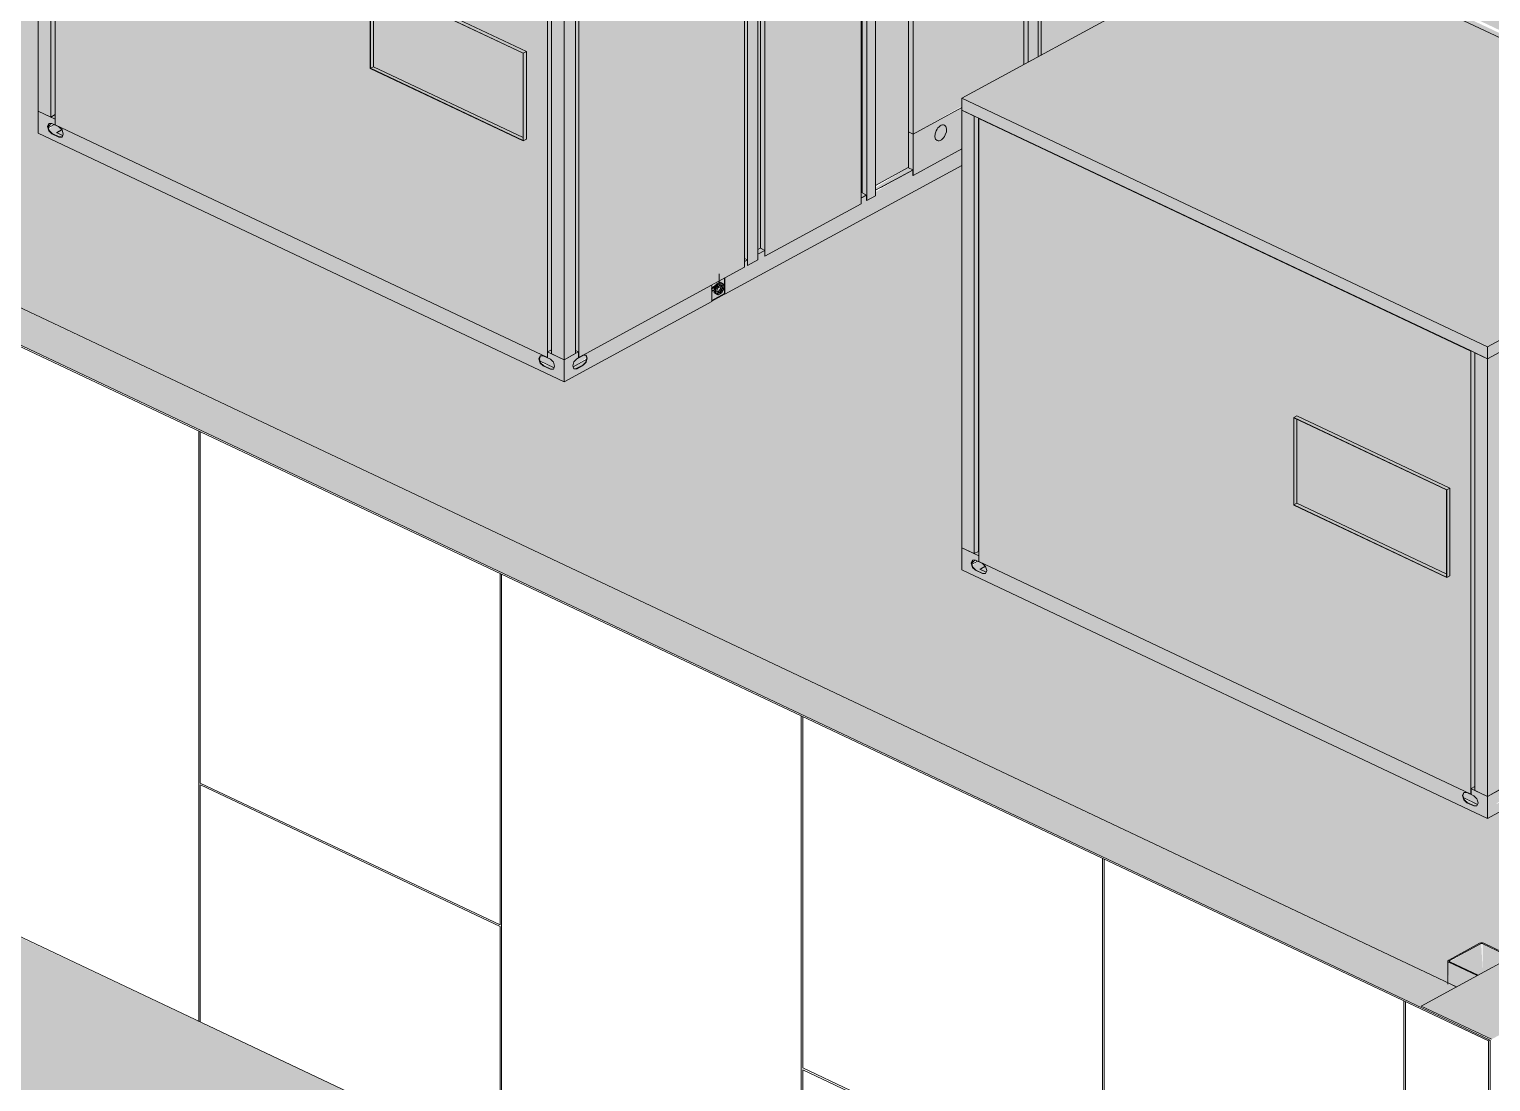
# Model space of a CAD drawing. Header units: inches. Extents: x 27328 to 120839, y -4075 to 4147.
# Drawn here: x 31546.5 to 31717.7, y 502.2 to 625.5 of the extents above; entities that cross this region are included whole.
import ezdxf

# ---------------------------------------------------------------- set-up
doc = ezdxf.new("R2010")
doc.units = ezdxf.units.IN
doc.header["$MEASUREMENT"] = 0
for name, color, linetype, lineweight in [('A-ROOF', 132, 'Continuous', 9), ('A-WALL-PATT', 111, 'Continuous', 9), ('G-IMPT', 8, 'Continuous', 9), ('L-SITE-WALL', 31, 'Continuous', 9), ('M-EQPM', 50, 'Continuous', 9), ('S-BEAM', 12, 'Continuous', 9), ('S-COLS', 52, 'Continuous', 9)]:
    doc.layers.add(name, color=color, linetype=linetype, lineweight=lineweight)

# ---------------------------------------------------------------- blocks, each defined once
blk = doc.blocks.new('Trane - Packaged Voyager Rooftop System 12_5-25 Ton Gas-Electric Packaged Unit TAG_YHD300_ 1008114931 - PL_AY4V000072-0a482d62-fa2d-4e4c-a01b-d2dd38fd3219_dwg_Trane-YHD300-691629-Axon - Looking North East')
at = {"layer": 'G-IMPT'}
for points in [[(31665.06, 622.46), (31690.46, 636.28), (31690.46, 682.26), (31665.06, 668.44), (31665.06, 630.28)], [(31663.53, 621.63), (31664.72, 622.27), (31664.72, 668.25), (31663.53, 667.6), (31663.53, 630.28)], [(31664.72, 622.27), (31665.06, 622.46), (31665.04, 668.45), (31664.72, 668.25), (31664.72, 628.29)], [(31549.05, 615.2), (31549.05, 666.47), (31547.59, 667.17), (31547.59, 615.89)], [(31549.05, 615.2), (31549.56, 615.48), (31549.5, 666.26), (31549.05, 666.47), (31549.05, 615.89)], [(31663.02, 621.35), (31663.53, 621.63), (31663.45, 667.58), (31663.02, 667.32), (31663.02, 628.25)], [(31644.65, 605.41), (31645.67, 605.96), (31645.67, 657.88), (31644.48, 657.23), (31644.65, 606.92)], [(31632.71, 598.91), (31643.97, 605.03), (31643.97, 656.96), (31632.71, 650.83), (31632.71, 606.55)], [(31632.71, 598.91), (31632.69, 650.84), (31632.17, 650.56), (31632.17, 599.82), (31632.69, 599.57)], [(31610.89, 587.04), (31630.33, 597.61), (31630.33, 649.53), (31610.89, 638.96), (31610.89, 607.39)], [(31630.67, 597.8), (31630.65, 649.73), (31630.33, 649.53), (31630.33, 598.61), (31630.65, 598.46)], [(31630.67, 597.8), (31631.86, 598.45), (31631.86, 650.37), (31630.67, 649.72), (31630.67, 603.08)], [(31644.65, 605.41), (31644.48, 648.51), (31644.1, 648.51), (31644.1, 606.31), (31644.62, 606.06)], [(31650.06, 613.2), (31655.77, 616.48), (31655.77, 617.4), (31663.02, 621.35), (31663.02, 642.12), (31650.06, 635.07), (31650.06, 614.89)], [(31607.22, 587.02), (31607.24, 587.68), (31607.7, 587.93), (31607.7, 638.73), (31607.22, 638.94), (31607.22, 587.65)], [(31609.17, 586.77), (31609.17, 638.04), (31607.7, 638.73), (31607.7, 587.46)], [(31609.17, 586.77), (31610.53, 587.51), (31610.53, 638.78), (31609.17, 638.04), (31609.17, 607.39)], [(31610.89, 587.04), (31610.87, 638.97), (31610.53, 638.78), (31610.53, 587.86), (31610.87, 587.65)], [(31650.06, 613.2), (31650.04, 635.08), (31649.51, 635.33), (31649.51, 613.46), (31650.04, 613.21)], [(31604.4, 622.68), (31604.76, 622.88), (31586.84, 631.35), (31586.48, 631.16)], [(31586.5, 620.91), (31586.84, 621.1), (31586.84, 630.96), (31586.5, 631.12), (31586.5, 621.1)], [(31604.37, 612.81), (31604.34, 622.68), (31586.84, 630.96), (31586.84, 621.1), (31604.08, 612.95)], [(31604.4, 612.42), (31604.76, 612.62), (31604.76, 622.88), (31604.4, 622.68)], [(31604.37, 612.46), (31604.37, 612.81), (31586.84, 621.1), (31586.53, 620.9), (31603.98, 612.65)], [(31650.06, 608.35), (31655.77, 611.46), (31655.77, 616.3), (31650.06, 613.2)], [(31548.73, 613.93), (31549.19, 614.43), (31548.77, 614.27), (31548.73, 613.94)], [(31650.04, 609.01), (31650.04, 613.21), (31649.51, 613.46), (31649.51, 609.26)], [(31626.9, 595.35), (31627.05, 595.54), (31626.91, 595.43)]]:
    blk.add_hatch(color=256, dxfattribs=at).paths.add_polyline_path(points, flags=0)
h = blk.add_hatch(color=256, dxfattribs=at)
h.paths.add_polyline_path([(31607.22, 587.02), (31607.22, 638.94), (31549.57, 666.2), (31549.57, 614.28), (31578.94, 600.39)], flags=0)
h.paths.add_polyline_path([(31604.4, 612.42), (31586.48, 620.91), (31586.5, 631.17), (31586.94, 631.31), (31604.76, 622.88), (31604.71, 612.59), (31604.47, 612.46)], flags=0)
h = blk.add_hatch(color=256, dxfattribs=at)
h.paths.add_polyline_path([(31631.86, 599.68), (31632.17, 599.84), (31632.17, 650.56), (31631.86, 650.37), (31631.86, 599.96)], flags=0)
h.paths.add_polyline_path([(31643.97, 606.26), (31644.1, 606.34), (31643.97, 606.37)], flags=0)
h.paths.add_polyline_path([(31645.67, 607.19), (31649.51, 609.28), (31649.51, 660), (31645.67, 657.88), (31645.67, 607.39)], flags=0)
h.paths.add_polyline_path([(31650.04, 609.57), (31650.06, 609.58), (31650.06, 613.2)], flags=0)
h = blk.add_hatch(color=256, dxfattribs=at)
h.paths.add_polyline_path([(31604.4, 612.42), (31604.4, 622.68), (31586.48, 631.16), (31586.48, 620.9)], flags=0)
h.paths.add_polyline_path([(31604.37, 612.46), (31586.5, 620.91), (31586.5, 631.12), (31604.37, 622.67)], flags=0)
h = blk.add_hatch(color=256, dxfattribs=at)
h.paths.add_polyline_path([(31609.17, 584.18), (31609.17, 586.77), (31607.24, 587.65), (31607.22, 587.02), (31549.57, 614.38), (31549.57, 614.95), (31547.59, 615.89), (31547.59, 613.31), (31607.22, 585.1)], flags=0)
h.paths.add_polyline_path([(31607.57, 585.64), (31606.39, 586.37), (31606.31, 587.02), (31606.39, 587.21), (31607.15, 587.02), (31607.92, 586.48), (31608.07, 585.99), (31607.92, 585.64)], flags=0)
h.paths.add_polyline_path([(31550.01, 612.86), (31548.83, 613.59), (31548.68, 614.08), (31548.83, 614.43), (31549.57, 614.25), (31550.37, 613.7), (31550.51, 613.21), (31550.37, 612.86)], flags=0)
h = blk.add_hatch(color=256, dxfattribs=at)
h.paths.add_polyline_path([(31607.7, 587.46), (31607.7, 587.93), (31607.24, 587.68)], flags=0)
h.paths.add_polyline_path([(31610.53, 587.51), (31610.71, 587.77), (31610.53, 587.69)], flags=0)
h.paths.add_polyline_path([(31630.33, 598.28), (31630.6, 598.48), (31630.33, 598.46), (31630.33, 598.33)], flags=0)
h.paths.add_polyline_path([(31631.86, 599.12), (31632.61, 599.61), (31632.14, 599.83), (31631.86, 599.57), (31631.86, 599.19)], flags=0)
h.paths.add_polyline_path([(31643.97, 605.7), (31644.62, 606.06), (31643.97, 606.26), (31643.97, 605.99)], flags=0)
h.paths.add_polyline_path([(31645.67, 606.63), (31650.04, 609.01), (31649.49, 609.27), (31645.67, 606.95)], flags=0)
h.paths.add_polyline_path([(31650.04, 609.01), (31650.06, 609.02), (31650.04, 609.41)], flags=0)
h.paths.add_polyline_path([(31549.57, 614.95), (31549.56, 615.48), (31549.05, 615.2), (31549.56, 614.96)], flags=0)
h = blk.add_hatch(color=256, dxfattribs=at)
h.paths.add_polyline_path([(31607.57, 585.64), (31608, 585.83), (31606.39, 586.37), (31607.22, 585.8), (31607.55, 585.64)], flags=0)
h.paths.add_polyline_path([(31610.33, 585.69), (31610.89, 585.82), (31611.76, 586.46), (31611.76, 586.76), (31610.25, 585.87), (31610.32, 585.69)], flags=0)
h.paths.add_polyline_path([(31626.47, 593.7), (31628, 594.53), (31627.88, 595.54), (31626.47, 594.77), (31626.47, 593.78)], flags=0)
h.paths.add_polyline_path([(31550.01, 612.86), (31550.44, 613.05), (31549.89, 613.5), (31550.33, 613.74), (31549.43, 614.32), (31548.79, 613.72), (31549.13, 613.31), (31549.71, 613), (31550, 612.86)], flags=0)
h = blk.add_hatch(color=256, dxfattribs=at)
h.paths.add_polyline_path([(31609.17, 584.18), (31626.47, 593.6), (31626.47, 595.51), (31610.89, 587.17), (31610.87, 587.69), (31609.17, 586.77)], flags=0)
h.paths.add_polyline_path([(31610.33, 585.69), (31610.19, 586.03), (31610.33, 586.52), (31610.95, 587.04), (31611.76, 587.3), (31611.89, 586.96), (31611.76, 586.46), (31611.42, 586.11), (31610.66, 585.69)], flags=0)
h.paths.add_polyline_path([(31628, 594.43), (31655.77, 609.54), (31655.77, 611.46), (31650.06, 608.56), (31650.04, 609.01), (31645.67, 606.43), (31645.67, 605.96), (31644.65, 605.41), (31644.62, 606.06), (31643.97, 605.48), (31643.97, 605.03), (31632.71, 598.91), (31632.69, 599.57), (31631.86, 599.03), (31631.86, 598.45), (31630.67, 597.8), (31630.65, 598.46), (31630.33, 598.23), (31630.21, 597.55), (31628, 596.35), (31628, 595.54)], flags=0)
h = blk.add_hatch(color=256, dxfattribs=at)
h.paths.add_polyline_path([(31626.61, 595.24), (31626.75, 595.54), (31626.61, 595.35)], flags=0)
h.paths.add_polyline_path([(31626.77, 595.35), (31626.94, 595.54), (31626.78, 595.54)], flags=0)
for p, q in [((31664.72, 622.27), (31664.72, 668.25)), ((31665.06, 622.46), (31665.06, 668.44)), ((31547.59, 667.17), (31547.59, 615.89)), ((31549.05, 666.47), (31549.05, 615.2)), ((31549.56, 666.23), (31549.56, 615.48)), ((31549.57, 614.28), (31549.57, 666.2)), ((31663.53, 621.63), (31663.53, 667.6)), ((31645.67, 605.96), (31645.67, 657.88)), ((31643.97, 605.03), (31643.97, 656.96)), ((31632.71, 598.91), (31632.71, 650.83)), ((31630.33, 597.61), (31630.33, 649.53)), ((31630.67, 597.8), (31630.67, 649.72)), ((31631.86, 598.45), (31631.86, 650.37)), ((31632.17, 599.82), (31632.17, 650.56)), ((31644.1, 606.31), (31644.1, 648.69)), ((31644.65, 605.41), (31644.65, 648.6)), ((31663.02, 621.35), (31663.02, 642.12)), ((31607.22, 638.94), (31607.22, 587.02)), ((31607.7, 638.73), (31607.7, 587.46)), ((31610.53, 638.78), (31610.53, 587.51)), ((31610.89, 587.04), (31610.89, 638.96)), ((31609.17, 638.04), (31609.17, 586.77)), ((31649.51, 635.33), (31649.51, 613.46)), ((31650.06, 635.07), (31650.06, 613.2)), ((31586.48, 631.16), (31604.4, 622.68)), ((31586.48, 620.9), (31586.48, 631.16)), ((31604.37, 622.67), (31586.5, 631.12)), ((31586.5, 631.12), (31586.5, 620.91)), ((31604.76, 622.88), (31586.84, 631.35)), ((31586.84, 630.99), (31586.84, 621.1)), ((31604.37, 612.46), (31604.37, 622.67)), ((31604.76, 622.88), (31604.4, 622.68)), ((31604.4, 622.68), (31604.4, 612.42)), ((31604.76, 612.62), (31604.76, 622.88)), ((31604.4, 612.42), (31586.48, 620.9)), ((31586.84, 621.1), (31586.5, 620.91)), ((31586.5, 620.91), (31604.37, 612.46)), ((31586.84, 621.1), (31604.4, 612.8)), ((31547.59, 613.31), (31547.59, 615.89)), ((31549.57, 614.95), (31547.59, 615.89)), ((31549.05, 615.2), (31547.59, 615.89)), ((31549.56, 615.48), (31549.05, 615.2)), ((31650.06, 613.2), (31655.77, 616.3)), ((31650.06, 613.2), (31655.77, 616.3)), ((31547.59, 613.31), (31609.17, 584.18)), ((31548.73, 613.93), (31549.43, 614.32)), ((31550.01, 614.04), (31549.19, 614.43)), ((31549.19, 613.25), (31550.01, 612.86)), ((31550.05, 612.88), (31549.23, 613.27)), ((31607.22, 587.02), (31549.57, 614.28)), ((31550.33, 613.74), (31549.71, 613.4)), ((31549.71, 613.4), (31550.44, 613.05)), ((31549.76, 613.37), (31550.37, 613.7)), ((31650.06, 613.2), (31649.51, 613.46)), ((31649.51, 609.26), (31649.51, 613.46)), ((31650.06, 613.2), (31649.51, 613.46)), ((31650.06, 608.35), (31650.06, 613.2)), ((31550.05, 612.88), (31550.01, 612.86)), ((31550.37, 612.87), (31550.05, 612.88)), ((31604.4, 612.42), (31604.76, 612.62)), ((31650.06, 608.35), (31655.77, 611.46)), ((31655.77, 609.54), (31628, 594.43)), ((31645.64, 607.17), (31649.49, 609.27)), ((31645.65, 606.62), (31650.06, 609.02)), ((31650.04, 609.01), (31649.51, 609.26)), ((31650.04, 608.36), (31650.04, 609.01)), ((31650.04, 608.36), (31650.06, 608.35)), ((31643.97, 605.7), (31644.65, 606.08)), ((31644.62, 606.06), (31644.1, 606.31)), ((31643.97, 605.03), (31632.71, 598.91)), ((31644.62, 605.42), (31644.62, 606.06)), ((31645.67, 605.96), (31644.65, 605.41)), ((31631.86, 599.68), (31632.14, 599.83)), ((31631.86, 599.12), (31632.71, 599.58)), ((31632.69, 599.57), (31632.17, 599.82)), ((31632.69, 598.92), (31632.69, 599.57)), ((31630.33, 597.61), (31610.89, 587.04)), ((31630.65, 598.46), (31630.33, 598.61)), ((31630.33, 598.28), (31630.67, 598.47)), ((31630.65, 597.81), (31630.65, 598.46)), ((31631.86, 598.45), (31630.67, 597.8)), ((31627.42, 595.87), (31627.03, 595.65)), ((31627.36, 595.68), (31627.36, 596.83)), ((31627.6, 595.78), (31627.42, 595.87)), ((31627.7, 595.67), (31627.42, 595.87)), ((31627.96, 596.32), (31627.96, 594.51)), ((31628, 596.35), (31628, 594.43)), ((31626.47, 594.77), (31628, 595.6)), ((31626.47, 593.6), (31626.47, 595.51)), ((31626.47, 594.94), (31627, 594.69)), ((31627.96, 594.51), (31626.47, 593.7)), ((31627.96, 594.45), (31626.47, 593.64)), ((31626.49, 595.16), (31626.62, 595.25)), ((31626.72, 595.24), (31626.53, 595.12)), ((31627.03, 595.65), (31626.75, 595.15)), ((31626.93, 595.07), (31626.75, 595.15)), ((31626.75, 595.15), (31626.75, 594.66)), ((31626.93, 594.57), (31626.75, 594.66)), ((31626.75, 594.66), (31627.03, 594.46)), ((31626.93, 595.07), (31627.21, 595.57)), ((31626.93, 594.57), (31626.93, 595.07)), ((31627.21, 594.37), (31626.93, 594.57)), ((31627.03, 595.65), (31627.21, 595.57)), ((31627.03, 594.46), (31627.42, 594.67)), ((31627.21, 594.37), (31627.03, 594.46)), ((31627.19, 595.54), (31627.06, 595.45)), ((31627.21, 595.57), (31627.6, 595.78)), ((31627.6, 594.59), (31627.21, 594.37)), ((31627.45, 595.64), (31627.36, 595.68)), ((31627.42, 594.67), (31627.7, 595.17)), ((31627.6, 594.59), (31627.42, 594.67)), ((31627.6, 595.78), (31627.88, 595.58)), ((31627.88, 595.09), (31627.6, 594.59)), ((31627.88, 595.58), (31627.7, 595.67)), ((31627.7, 595.17), (31627.7, 595.67)), ((31627.88, 595.09), (31627.7, 595.17)), ((31627.88, 595.58), (31627.88, 595.09)), ((31628, 594.43), (31627.96, 594.45)), ((31626.47, 593.6), (31609.17, 584.18)), ((31609.17, 586.77), (31607.22, 587.69)), ((31607.7, 587.93), (31607.24, 587.68)), ((31607.24, 587.68), (31607.24, 587.03)), ((31607.7, 587.46), (31609.17, 586.77)), ((31609.17, 586.77), (31610.89, 587.71)), ((31609.17, 586.77), (31610.53, 587.51)), ((31610.87, 587.69), (31610.53, 587.86)), ((31610.66, 586.88), (31611.42, 587.3)), ((31610.87, 587.05), (31610.87, 587.69)), ((31606.31, 586.63), (31608, 585.83)), ((31606.74, 587.21), (31607.57, 586.82)), ((31606.74, 586.03), (31606.79, 586.05)), ((31607.57, 585.64), (31606.74, 586.03)), ((31607.61, 585.66), (31606.79, 586.05)), ((31607.57, 585.64), (31607.61, 585.66)), ((31607.93, 585.64), (31607.61, 585.66)), ((31609.17, 584.18), (31609.17, 586.77)), ((31610.23, 585.93), (31611.85, 586.81)), ((31610.61, 585.72), (31610.32, 585.68)), ((31611.38, 586.13), (31610.61, 585.72)), ((31610.61, 585.72), (31610.66, 585.69)), ((31611.42, 586.11), (31610.66, 585.69)), ((31611.38, 586.13), (31611.42, 586.11))]:
    blk.add_line(p, q, dxfattribs=at)
for points in [[(31549.19, 614.43, 0), (31548.83, 614.43, 0), (31548.68, 614.08, 0), (31548.83, 613.59, 0), (31549.19, 613.25, 0)], [(31549.23, 613.27, 0), (31548.87, 613.61, 0), (31548.73, 614.1, 0), (31548.86, 614.44, 0)], [(31550.01, 612.86, 0), (31550.37, 612.86, 0), (31550.51, 613.21, 0), (31550.37, 613.7, 0), (31550.01, 614.04, 0)], [(31649.89, 608.91, 0), (31646.27, 606.93, 0), (31649.89, 608.91, 0)], [(31626.41, 595.06, 0), (31626.55, 595.13, 0), (31626.73, 595.24, 0), (31626.9, 595.35, 0), (31627.05, 595.45, 0), (31627.18, 595.53, 0)], [(31627.19, 595.54, 0), (31627.29, 595.61, 0), (31627.35, 595.66, 0), (31627.35, 595.68, 0), (31627.29, 595.65, 0), (31627.14, 595.57, 0), (31626.95, 595.46, 0), (31626.77, 595.35, 0), (31626.61, 595.24, 0), (31626.48, 595.15, 0)], [(31626.87, 594.97, 0), (31626.97, 595.35, 0), (31627.22, 595.62, 0), (31627.48, 595.62, 0), (31627.58, 595.36, 0)], [(31626.87, 594.97, 0), (31626.97, 594.71, 0), (31627.22, 594.71, 0), (31627.48, 594.98, 0), (31627.58, 595.36, 0)], [(31626.94, 595.45, 0), (31627.12, 595.56, 0), (31627.26, 595.64, 0), (31627.33, 595.67, 0), (31627.32, 595.65, 0), (31627.27, 595.6, 0), (31627.18, 595.53, 0)], [(31627.75, 595.26, 0), (31627.65, 595.51, 0), (31627.41, 595.51, 0), (31627.17, 595.25, 0), (31627.07, 594.89, 0)], [(31627.07, 594.89, 0), (31627.17, 594.64, 0), (31627.41, 594.65, 0), (31627.65, 594.9, 0), (31627.75, 595.26, 0)], [(31611.73, 587.31, 0), (31611.85, 586.98, 0), (31611.71, 586.49, 0), (31611.38, 586.13, 0)], [(31611.42, 587.3, 0), (31611.76, 587.3, 0), (31611.89, 586.96, 0), (31611.76, 586.46, 0), (31611.42, 586.11, 0)], [(31606.74, 586.03, 0), (31606.39, 586.37, 0), (31606.24, 586.86, 0), (31606.39, 587.21, 0), (31606.74, 587.21, 0)], [(31606.79, 586.05, 0), (31606.43, 586.39, 0), (31606.28, 586.88, 0), (31606.41, 587.22, 0)], [(31607.57, 586.82, 0), (31607.92, 586.48, 0), (31608.07, 585.99, 0), (31607.92, 585.64, 0), (31607.57, 585.64, 0)], [(31610.66, 585.69, 0), (31610.33, 585.69, 0), (31610.19, 586.03, 0), (31610.33, 586.52, 0), (31610.66, 586.88, 0)]]:
    blk.add_polyline3d(points, dxfattribs=at)
blk.add_ellipse((31653.3, 613.35), major_axis=(0.428, 0.904), ratio=0.587623, dxfattribs=at)
blk = doc.blocks.new('Trane - Packaged Voyager Rooftop System 12_5-25 Ton Gas-Electric Packaged Unit TAG_YHD300_ 1008114931 - PL_AY4V000072-0a482d62-fa2d-4e4c-a01b-d2dd38fd3219_dwg-691626-Axon - Looking North East')
blk.add_blockref('Trane - Packaged Voyager Rooftop System 12_5-25 Ton Gas-Electric Packaged Unit TAG_YHD300_ 1008114931 - PL_AY4V000072-0a482d62-fa2d-4e4c-a01b-d2dd38fd3219_dwg_Trane-YHD300-691629-Axon - Looking North East', (0, 0))
blk = doc.blocks.new('Trane - Packaged Voyager Rooftop System 12_5-25 Ton Gas-Electric Packaged Unit TAG_YHD300_ 1008114931 - YHD300-691637-Axon - Looking North East')
blk.add_blockref('Trane - Packaged Voyager Rooftop System 12_5-25 Ton Gas-Electric Packaged Unit TAG_YHD300_ 1008114931 - PL_AY4V000072-0a482d62-fa2d-4e4c-a01b-d2dd38fd3219_dwg-691626-Axon - Looking North East', (0, 0))
blk = doc.blocks.new('Trane - Packaged Voyager Rooftop System 12_5-25 Ton Gas-Electric Packaged Unit TAG_YHD300_ 1008114931 - PL_AY4V000072-0a482d62-fa2d-4e4c-a01b-d2dd38fd3219_dwg_Trane-YHD300-V13-Axon - Looking North East')
at = {"layer": 'G-IMPT'}
h = blk.add_hatch(color=256, dxfattribs=at)
h.paths.add_polyline_path([(31717.35, 588.28), (31753.61, 608.02), (31692.03, 637.14), (31655.77, 617.4), (31711.6, 590.99)], flags=0)
h.paths.add_polyline_path([(31753.61, 608.02), (31773.22, 618.68), (31711.6, 647.79), (31692.91, 637.61), (31753.96, 608.74), (31753.61, 608.55)], flags=0)
h.paths.add_polyline_path([(31773.22, 618.68), (31800.32, 633.43), (31738.74, 662.56), (31712.51, 648.28), (31773.56, 619.41), (31773.22, 619.22)], flags=0)
h.paths.add_polyline_path([(31763.85, 628.44), (31760.11, 628.8), (31756.73, 629.68), (31753.98, 631.02), (31752.62, 632.1), (31751.69, 633.3), (31751.23, 634.57), (31751.25, 635.86), (31751.76, 637.12), (31752.74, 638.31), (31754.14, 639.39), (31756.35, 640.48), (31759.67, 641.42), (31763.38, 641.85), (31767.17, 641.73), (31770.74, 641.06), (31773.79, 639.91), (31775.41, 638.91), (31776.62, 637.78), (31777.39, 636.55), (31777.68, 635.27), (31777.48, 633.99), (31776.8, 632.74), (31775.67, 631.59), (31773.56, 630.29), (31772.22, 629.71), (31768.85, 628.81), (31765.12, 628.44)], flags=0)
h.paths.add_polyline_path([(31740.42, 639.72), (31737.99, 639.84), (31735.64, 640.2), (31733.47, 640.76), (31731.53, 641.52), (31729.9, 642.45), (31728.64, 643.51), (31727.78, 644.67), (31727.36, 645.89), (31727.39, 647.13), (31728.01, 648.53), (31728.77, 649.5), (31730.08, 650.55), (31731.75, 651.46), (31733.72, 652.19), (31735.92, 652.73), (31738.28, 653.06), (31740.71, 653.16), (31744.77, 652.79), (31745.49, 652.68), (31747.67, 652.11), (31749.6, 651.35), (31751.23, 650.43), (31752.49, 649.37), (31753.35, 648.21), (31753.77, 646.98), (31753.75, 645.74), (31753.27, 644.53), (31752.36, 643.37), (31751.05, 642.33), (31749.38, 641.42), (31747.42, 640.68), (31744.77, 640.08), (31742.86, 639.82)], flags=0)
for points in [[(31753.61, 608.02), (31753.61, 608.55), (31692.03, 637.68), (31692.03, 637.14), (31753.07, 608.27)], [(31717.35, 586.88), (31800.32, 632.03), (31800.32, 633.43), (31717.35, 588.28), (31717.35, 587.79)], [(31717.35, 586.88), (31717.35, 588.28), (31655.77, 617.4), (31655.77, 616), (31717.06, 587.01)], [(31657.23, 564.04), (31657.23, 615.31), (31655.77, 616), (31655.77, 564.73)], [(31657.23, 564.04), (31657.74, 564.31), (31657.68, 615.1), (31657.23, 615.31), (31657.23, 564.73)], [(31715.4, 587.78), (31715.42, 587.79), (31714.34, 588.28)], [(31715.4, 535.85), (31715.42, 536.51), (31715.88, 536.76), (31715.88, 587.57), (31715.4, 587.78), (31715.4, 536.48)], [(31717.35, 535.6), (31717.35, 586.88), (31715.88, 587.57), (31715.88, 536.3)], [(31717.35, 535.6), (31718.71, 536.35), (31718.71, 587.62), (31717.35, 586.88), (31717.35, 560.01)], [(31712.58, 571.52), (31712.94, 571.72), (31695.02, 580.19), (31694.66, 579.99), (31711.6, 571.98)], [(31694.68, 569.75), (31695.02, 569.94), (31695.02, 579.8), (31694.68, 579.96), (31694.68, 569.94)], [(31712.55, 561.64), (31712.52, 571.52), (31695.02, 579.8), (31695.02, 569.94), (31712.26, 561.78)], [(31712.58, 561.26), (31712.94, 561.46), (31712.94, 571.72), (31712.58, 571.52)], [(31712.55, 561.3), (31712.55, 561.64), (31695.02, 569.94), (31694.71, 569.73), (31712.16, 561.48)], [(31656.91, 562.77), (31657.37, 563.27), (31656.95, 563.11), (31656.91, 562.78)]]:
    blk.add_hatch(color=256, dxfattribs=at).paths.add_polyline_path(points, flags=0)
h = blk.add_hatch(color=256, dxfattribs=at)
h.paths.add_polyline_path([(31715.4, 535.85), (31715.4, 587.78), (31657.75, 615.04), (31657.75, 563.12), (31714.64, 536.21)], flags=0)
h.paths.add_polyline_path([(31712.58, 561.26), (31694.66, 569.75), (31694.68, 580.01), (31695.12, 580.14), (31712.94, 571.72), (31712.89, 561.43), (31712.65, 561.3)], flags=0)
h = blk.add_hatch(color=256, dxfattribs=at)
h.paths.add_polyline_path([(31717.35, 533.02), (31734.65, 542.43), (31734.65, 544.35), (31719.07, 536.01), (31719.05, 536.53), (31717.35, 535.6)], flags=0)
h.paths.add_polyline_path([(31718.51, 534.52), (31718.37, 534.87), (31718.51, 535.36), (31719.13, 535.87), (31719.94, 536.14), (31720.03, 535.65), (31719.93, 535.3), (31719.46, 534.87), (31718.84, 534.53)], flags=0)
h.paths.add_polyline_path([(31736.18, 543.27), (31800.32, 578.17), (31800.32, 580.76), (31798.64, 579.84), (31798.64, 579.17), (31773.23, 565.6), (31773.22, 566.01), (31772.9, 565.84), (31772.9, 565.17), (31771.7, 564.68), (31771.68, 565.17), (31771.2, 564.91), (31771.2, 564.24), (31758.24, 557.39), (31758.22, 557.85), (31753.85, 555.27), (31753.85, 554.8), (31752.83, 554.24), (31752.8, 554.9), (31752.15, 554.31), (31752.15, 553.87), (31740.89, 547.75), (31740.87, 548.41), (31740.04, 547.87), (31740.04, 547.28), (31738.85, 546.64), (31738.83, 547.29), (31738.51, 547.07), (31738.39, 546.39), (31736.18, 545.19), (31736.18, 544.18)], flags=0)
h.paths.add_polyline_path([(31797.73, 577.64), (31797.6, 577.98), (31797.73, 578.48), (31798.64, 579.14), (31799.16, 579.25), (31799.3, 578.91), (31799.16, 578.42), (31798.64, 577.96), (31798.06, 577.65)], flags=0)
h = blk.add_hatch(color=256, dxfattribs=at)
h.paths.add_polyline_path([(31715.75, 534.48), (31716.18, 534.66), (31714.57, 535.21), (31714.92, 534.86), (31715.73, 534.48)], flags=0)
h.paths.add_polyline_path([(31718.51, 534.52), (31718.84, 534.53), (31719.94, 535.3), (31719.93, 535.6), (31718.43, 534.71), (31718.5, 534.53)], flags=0)
h.paths.add_polyline_path([(31734.65, 542.53), (31736.18, 543.37), (31736.06, 544.37), (31734.65, 543.6), (31734.65, 542.62)], flags=0)
h.paths.add_polyline_path([(31658.19, 561.7), (31658.62, 561.89), (31658.07, 562.33), (31658.51, 562.57), (31657.61, 563.15), (31656.97, 562.56), (31657.31, 562.14), (31657.89, 561.84), (31658.18, 561.7)], flags=0)
h.paths.add_polyline_path([(31797.73, 577.64), (31798.41, 577.83), (31799.18, 578.49), (31799.16, 578.73), (31798.41, 579.02), (31797.73, 578.41), (31798.06, 578.11), (31797.64, 577.87), (31797.73, 577.65)], flags=0)
h = blk.add_hatch(color=256, dxfattribs=at)
h.paths.add_polyline_path([(31715.88, 536.3), (31715.88, 536.76), (31715.42, 536.51)], flags=0)
h.paths.add_polyline_path([(31718.71, 536.35), (31718.89, 536.61), (31718.71, 536.53)], flags=0)
h.paths.add_polyline_path([(31738.51, 547.12), (31738.78, 547.31), (31738.51, 547.29), (31738.51, 547.16)], flags=0)
h.paths.add_polyline_path([(31740.04, 547.95), (31740.79, 548.44), (31740.32, 548.67), (31740.04, 548.41), (31740.04, 548.03)], flags=0)
h.paths.add_polyline_path([(31752.15, 554.54), (31752.8, 554.9), (31752.15, 555.1), (31752.15, 554.83)], flags=0)
h.paths.add_polyline_path([(31753.85, 555.47), (31758.22, 557.85), (31757.67, 558.1), (31753.85, 555.79)], flags=0)
h.paths.add_polyline_path([(31758.22, 557.85), (31758.24, 557.86), (31758.22, 558.24)], flags=0)
h.paths.add_polyline_path([(31657.75, 563.79), (31657.74, 564.31), (31657.23, 564.04), (31657.74, 563.79)], flags=0)
h.paths.add_polyline_path([(31771.2, 564.91), (31771.68, 565.17), (31771.2, 565.17)], flags=0)
h.paths.add_polyline_path([(31772.9, 565.84), (31773.22, 566.01), (31772.9, 566.01)], flags=0)
h.paths.add_polyline_path([(31798.64, 579.84), (31798.96, 580.02), (31798.64, 580.02)], flags=0)
h = blk.add_hatch(color=256, dxfattribs=at)
h.paths.add_polyline_path([(31712.58, 561.26), (31712.58, 571.52), (31694.66, 579.99), (31694.66, 569.73), (31711.6, 561.72)], flags=0)
h.paths.add_polyline_path([(31712.55, 561.3), (31694.68, 569.75), (31694.68, 579.96), (31712.55, 571.5)], flags=0)
h = blk.add_hatch(color=256, dxfattribs=at)
h.paths.add_polyline_path([(31717.35, 533.02), (31717.35, 535.6), (31715.42, 536.49), (31715.4, 535.85), (31657.75, 563.21), (31657.75, 563.79), (31655.77, 564.73), (31655.77, 562.14), (31714.64, 534.3)], flags=0)
h.paths.add_polyline_path([(31715.75, 534.48), (31714.57, 535.21), (31714.49, 535.85), (31714.64, 536.04), (31715.33, 535.85), (31716.1, 535.32), (31716.25, 534.83), (31716.1, 534.48)], flags=0)
h.paths.add_polyline_path([(31658.19, 561.7), (31657.01, 562.43), (31656.86, 562.92), (31657.01, 563.26), (31657.75, 563.09), (31658.55, 562.54), (31658.69, 562.05), (31658.55, 561.7)], flags=0)
for p, q in [((31655.77, 617.4), (31692.03, 637.14)), ((31753.61, 608.02), (31692.03, 637.14)), ((31717.35, 588.28), (31800.32, 633.43)), ((31655.77, 616), (31655.77, 617.4)), ((31717.35, 588.28), (31655.77, 617.4)), ((31655.77, 616), (31715.42, 587.79)), ((31657.23, 615.31), (31655.77, 616)), ((31655.77, 616), (31655.77, 564.73)), ((31657.23, 615.31), (31657.23, 564.04)), ((31657.74, 615.07), (31657.74, 564.31)), ((31657.75, 615.04), (31715.4, 587.78)), ((31657.75, 563.12), (31657.75, 615.04)), ((31715.4, 587.78), (31715.4, 535.85)), ((31715.42, 587.79), (31717.35, 586.88)), ((31717.35, 586.88), (31715.88, 587.57)), ((31715.88, 587.57), (31715.88, 536.3)), ((31717.35, 586.88), (31717.35, 588.28)), ((31719.05, 587.81), (31717.35, 586.88)), ((31718.71, 587.62), (31717.35, 586.88)), ((31717.35, 586.88), (31717.35, 535.6)), ((31695.02, 580.19), (31694.66, 579.99)), ((31694.66, 579.99), (31712.58, 571.52)), ((31694.66, 569.73), (31694.66, 579.99)), ((31712.55, 571.5), (31694.68, 579.96)), ((31694.68, 579.96), (31694.68, 569.75)), ((31712.94, 571.72), (31695.02, 580.19)), ((31695.02, 579.82), (31695.02, 569.94)), ((31712.55, 561.3), (31712.55, 571.5)), ((31712.94, 571.72), (31712.58, 571.52)), ((31712.58, 571.52), (31712.58, 561.26)), ((31712.94, 561.46), (31712.94, 571.72)), ((31712.58, 561.26), (31694.66, 569.73)), ((31695.02, 569.94), (31694.68, 569.75)), ((31694.68, 569.75), (31712.55, 561.3)), ((31695.02, 569.94), (31712.58, 561.63)), ((31655.77, 562.14), (31655.77, 564.73)), ((31657.75, 563.79), (31655.77, 564.73)), ((31657.23, 564.04), (31655.77, 564.73)), ((31657.74, 564.31), (31657.23, 564.04)), ((31658.19, 562.88), (31657.37, 563.27)), ((31655.77, 562.14), (31717.35, 533.02)), ((31656.91, 562.77), (31657.61, 563.15)), ((31657.37, 562.09), (31658.19, 561.7)), ((31658.23, 561.72), (31657.41, 562.11)), ((31715.4, 535.85), (31657.75, 563.12)), ((31658.51, 562.57), (31657.89, 562.23)), ((31657.89, 562.23), (31658.62, 561.89)), ((31657.94, 562.21), (31658.55, 562.54)), ((31658.23, 561.72), (31658.19, 561.7)), ((31658.55, 561.7), (31658.23, 561.72)), ((31712.58, 561.26), (31712.94, 561.46)), ((31734.65, 542.43), (31717.35, 533.02)), ((31714.92, 536.05), (31715.75, 535.66)), ((31717.35, 535.6), (31715.4, 536.52)), ((31715.88, 536.76), (31715.42, 536.51)), ((31715.42, 536.51), (31715.42, 535.87)), ((31715.88, 536.3), (31717.35, 535.6)), ((31717.35, 535.6), (31719.07, 536.54)), ((31717.35, 535.6), (31718.71, 536.35)), ((31714.49, 535.46), (31716.18, 534.66)), ((31714.92, 534.86), (31714.97, 534.89)), ((31715.75, 534.48), (31714.92, 534.86)), ((31715.79, 534.5), (31714.97, 534.89)), ((31715.75, 534.48), (31715.79, 534.5)), ((31716.11, 534.48), (31715.79, 534.5)), ((31717.35, 533.02), (31717.35, 535.6))]:
    blk.add_line(p, q, dxfattribs=at)
for points in [[(31657.37, 563.27, 0), (31657.01, 563.26, 0), (31656.86, 562.92, 0), (31657.01, 562.43, 0), (31657.37, 562.09, 0)], [(31657.41, 562.11, 0), (31657.05, 562.45, 0), (31656.91, 562.94, 0), (31657.04, 563.27, 0)], [(31658.19, 561.7, 0), (31658.55, 561.7, 0), (31658.69, 562.05, 0), (31658.55, 562.54, 0), (31658.19, 562.88, 0)], [(31714.92, 534.86, 0), (31714.57, 535.21, 0), (31714.42, 535.69, 0), (31714.57, 536.04, 0), (31714.92, 536.05, 0)], [(31714.97, 534.89, 0), (31714.61, 535.23, 0), (31714.46, 535.72, 0), (31714.59, 536.05, 0)], [(31715.75, 535.66, 0), (31716.1, 535.32, 0), (31716.25, 534.83, 0), (31716.1, 534.48, 0), (31715.75, 534.48, 0)]]:
    blk.add_polyline3d(points, dxfattribs=at)
blk = doc.blocks.new('Trane - Packaged Voyager Rooftop System 12_5-25 Ton Gas-Electric Packaged Unit TAG_YHD300_ 1008114931 - PL_AY4V000072-0a482d62-fa2d-4e4c-a01b-d2dd38fd3219_dwg-V14-Axon - Looking North East')
blk.add_blockref('Trane - Packaged Voyager Rooftop System 12_5-25 Ton Gas-Electric Packaged Unit TAG_YHD300_ 1008114931 - PL_AY4V000072-0a482d62-fa2d-4e4c-a01b-d2dd38fd3219_dwg_Trane-YHD300-V13-Axon - Looking North East', (0, 0))
blk = doc.blocks.new('Trane - Packaged Voyager Rooftop System 12_5-25 Ton Gas-Electric Packaged Unit TAG_YHD300_ 1008114931 - YHD300-V15-Axon - Looking North East')
blk.add_blockref('Trane - Packaged Voyager Rooftop System 12_5-25 Ton Gas-Electric Packaged Unit TAG_YHD300_ 1008114931 - PL_AY4V000072-0a482d62-fa2d-4e4c-a01b-d2dd38fd3219_dwg-V14-Axon - Looking North East', (0, 0))
blk = doc.blocks.new('HSS-Hollow Structural Section-Column - HSS6X6X3_16-V86-Axon - Looking North East')
at = {"layer": 'S-COLS'}
h = blk.add_hatch(color=256, dxfattribs=at)
h.paths.add_polyline_path([(31716.13, 514.59), (31716.25, 514.65), (31712.81, 516.16)], flags=0)
h.paths.add_polyline_path([(31720.1, 516.75), (31720.22, 516.81), (31717.82, 517.83)], flags=0)
for points in [[(31716.25, 514.65), (31716.54, 514.81), (31716.54, 518.32), (31712.93, 516.22), (31714.64, 515.41)], [(31716.54, 514.81), (31716.79, 514.94), (31716.62, 518.34), (31716.54, 518.32), (31716.54, 515.94)], [(31716.79, 514.94), (31719.93, 516.83), (31716.79, 518.32), (31716.79, 515.32)], [(31713.71, 513.27), (31716.13, 514.59), (31712.81, 516.16), (31712.81, 513.7)]]:
    blk.add_hatch(color=256, dxfattribs=at).paths.add_polyline_path(points, flags=0)
for p, q in [((31712.8, 516.41), (31716.41, 518.38)), ((31716.54, 518.32), (31712.92, 516.35)), ((31720.1, 516.75), (31716.79, 518.32)), ((31716.91, 518.38), (31720.22, 516.81)), ((31712.7, 516.29), (31712.7, 513.61)), ((31716.13, 514.59), (31712.81, 516.16)), ((31712.93, 516.22), (31716.25, 514.65))]:
    blk.add_line(p, q, dxfattribs=at)
for points in [[(31716.41, 518.38, 0), (31716.57, 518.42, 0), (31716.75, 518.43, 0), (31716.91, 518.38, 0)], [(31716.79, 518.32, 0), (31716.71, 518.34, 0), (31716.62, 518.34, 0), (31716.54, 518.32, 0)], [(31712.81, 516.16, 0), (31712.72, 516.24, 0), (31712.71, 516.33, 0), (31712.8, 516.41, 0)], [(31712.92, 516.35, 0), (31712.88, 516.31, 0), (31712.88, 516.26, 0), (31712.93, 516.22, 0)]]:
    blk.add_polyline3d(points, dxfattribs=at)
blk = doc.blocks.new('Girt_C - 8_D-815148-Axon - Looking North East')
at = {"layer": 'S-BEAM'}
for points in [[(31709.59, 510.85), (31709.59, 511.03), (31713.67, 513.25), (31399.55, 661.81), (31395.3, 659.5), (31709.22, 511.03)], [(31713.67, 513.25), (31713.71, 513.27), (31713.2, 513.47)]]:
    blk.add_hatch(color=256, dxfattribs=at).paths.add_polyline_path(points, flags=0)
blk.add_line((31713.72, 513.27), (31399.63, 661.82), dxfattribs=at)

msp = doc.modelspace()

# ---------------------------------------------------------------- hatches: boundary and pattern name
at = {"layer": 'A-ROOF'}
h = msp.add_hatch(color=256, dxfattribs=at)
h.paths.add_polyline_path([(31652.82, 403.84), (31709.25, 437.51), (31707.6, 438.29), (31707.6, 442.47), (31531.12, 525.85), (31530.95, 522.13), (31379.91, 593.57), (31380.08, 666.69), (31725.19, 854.5), (31725.55, 856.02), (31726.95, 860.55), (31728.77, 864.17), (31731.05, 867.56), (31732.41, 869.1), (31736.14, 872.91), (31738, 874.38), (31742.02, 877.15), (31748.13, 880.67), (31811.46, 915.14), (30983.48, 1306.73), (30983.48, 1329.97), (30834.5, 1400.43), (30289.51, 1075.15), (31496.41, 504.35), (31471.6, 489.54), (31645.27, 407.41)], flags=0)
h.paths.add_polyline_path([(31712.71, 513.75), (31712.92, 516.48), (31716.71, 518.34), (31718.01, 517.86), (31720.22, 516.81), (31844.32, 584.35), (31844.53, 588.1), (31848.32, 589.96), (31848.65, 589.94), (31851.83, 588.43), (31975.92, 655.97), (31976.13, 659.71), (31979.92, 661.58), (31980.25, 661.56), (31983.43, 660.05), (32107.53, 727.58), (32107.74, 731.33), (32111.53, 733.2), (32111.86, 733.18), (32115.04, 731.67), (32156.23, 754.09), (31897.59, 876.41), (31895.71, 875.29), (31845.04, 899.26), (31817.01, 884.01), (31817.01, 855.69), (31798.07, 844.38), (31797.91, 829.75), (31797.6, 829.4), (31866.92, 796.61), (31887.63, 807.88), (31888.34, 807.6), (31888.34, 838.27), (31908.22, 849.2), (31908.73, 850.49), (31909.68, 851.7), (31911.07, 852.81), (31912.83, 853.77), (31914.91, 854.55), (31917.23, 855.12), (31920.13, 855.57), (31929.36, 860.58), (31994.19, 829.92), (31994.19, 764.78), (31995.53, 764.13), (31995.53, 763.29), (31994.09, 762.5), (31994.09, 760.17), (31798.14, 653.53), (31733.41, 684.15), (31733.41, 686.51), (31731.93, 687.21), (31731.94, 723.15), (31834.3, 778.86), (31758.31, 814.8), (31666.46, 759.97), (31666.3, 751.2), (31662.43, 749.02), (31662.27, 749.06), (31658.29, 751.07), (31658.29, 755.09), (31534.86, 681.42), (31534.7, 672.65), (31530.82, 670.47), (31530.66, 670.52), (31526.68, 672.53), (31526.68, 676.54), (31456.75, 634.8), (31536.25, 597.2), (31536.46, 599.93), (31540.25, 601.8), (31540.58, 601.78), (31544.42, 599.72), (31544.42, 593.34), (31711.6, 514.27)], flags=0)
h.paths.add_polyline_path([(31717.35, 533.02), (31655.77, 562.14), (31655.77, 609.54), (31608.96, 584.28), (31547.59, 613.31), (31547.59, 668.57), (31583.85, 688.3), (31583.85, 688.84), (31584.2, 689.03), (31584.84, 688.84), (31603.46, 698.97), (31603.46, 699.51), (31603.8, 699.7), (31604.45, 699.51), (31630.57, 713.72), (31692.14, 684.52), (31692.14, 637.74), (31692.38, 637.86), (31693.02, 637.68), (31711.64, 647.81), (31711.64, 648.35), (31711.98, 648.53), (31712.63, 648.35), (31738.74, 662.56), (31800.32, 633.36), (31800.12, 578.06), (31717.53, 533.12)], flags=0)
h.paths.add_polyline_path([(31716.18, 534.66), (31716.24, 534.86), (31715.8, 535.6), (31715.33, 535.85), (31714.57, 536.04), (31714.49, 535.46), (31716.1, 534.7)], flags=0)
h.paths.add_polyline_path([(31718.41, 534.77), (31720.03, 535.9), (31719.93, 536.14), (31719.6, 536.13), (31718.51, 535.36), (31718.37, 534.87)], flags=0)
h.paths.add_polyline_path([(31734.91, 543.75), (31736.18, 544.44), (31736.1, 545.14), (31735.22, 544.66), (31735.08, 544.18), (31734.91, 544.08)], flags=0)
h.paths.add_polyline_path([(31734.65, 543.6), (31734.91, 543.75), (31734.69, 544.37), (31734.65, 544.35)], flags=0)
h.paths.add_polyline_path([(31658.62, 561.89), (31658.63, 562.25), (31658.55, 562.54), (31658.08, 562.14), (31658.55, 561.92)], flags=0)
h.paths.add_polyline_path([(31797.64, 577.88), (31798.01, 578.23), (31797.65, 578.17), (31797.6, 577.98)], flags=0)
h.paths.add_polyline_path([(31608, 585.83), (31608.06, 586.03), (31607.62, 586.77), (31607.15, 587.02), (31606.39, 587.21), (31606.31, 586.63), (31607.92, 585.86)], flags=0)
h.paths.add_polyline_path([(31610.23, 585.93), (31611.86, 587.04), (31611.76, 587.3), (31611.42, 587.3), (31610.33, 586.52), (31610.19, 586.03)], flags=0)
h.paths.add_polyline_path([(31626.47, 594.77), (31628, 595.6), (31627.92, 596.3), (31627.04, 595.82), (31626.9, 595.35), (31626.61, 595.24), (31626.47, 594.89)], flags=0)
h.paths.add_polyline_path([(31799.49, 606), (31799.83, 606.28), (31799.94, 606.57), (31799.75, 606.57), (31799.71, 606.16), (31799.48, 606.02)], flags=0)
h.paths.add_polyline_path([(31550.44, 613.05), (31550.45, 613.41), (31550.37, 613.7), (31549.9, 613.31), (31550.37, 613.09)], flags=0)
h.paths.add_polyline_path([(31691.31, 657.16), (31691.61, 657.32), (31691.76, 657.73), (31691.56, 657.73), (31691.53, 657.32), (31691.3, 657.18)], flags=0)
h.paths.add_polyline_path([(31789.89, 833.04), (31789.89, 839.5), (31785.9, 837.12), (31789.32, 835.34), (31789.39, 833.28), (31789.66, 833.15)], flags=0)
h.paths.add_polyline_path([(30833.5, 1386.05), (30827.67, 1388.81), (30827.67, 1389.16), (30827.97, 1389.32), (30831.29, 1387.99), (30831.46, 1388.36), (30836.71, 1390.97), (30837.42, 1390.97), (30836.48, 1391.44), (30836.52, 1391.18), (30836.31, 1391.5), (30834.01, 1392.61), (30834.31, 1392.77), (30840.13, 1390.01), (30839.8, 1389.85), (30837.14, 1391), (30836.56, 1390.88), (30831.49, 1387.65), (30833.79, 1386.4), (30833.78, 1386.22)], flags=0)
at = {"layer": 'A-WALL-PATT'}
h = msp.add_hatch(dxfattribs=at)
h.set_pattern_fill('FP_15', color=256, style=0, pattern_type=2)
h.set_pattern_definition([(334.69, (31389.97, 578.9), (-141.17, 233.086), [38.84, -117.325]), (90, (31389.97, 578.9), (-141.17, 66.766), [82.944, -83.375]), (154.69, (31425.08, 645.24), (-141.17, 233.086), [38.84, -117.325]), (90, (31425.08, 562.3), (-141.17, 66.766), [82.944, -83.375]), (154.69, (31425.08, 645.45), (-141.17, 233.086), [38.84, -117.325]), (90, (31425.08, 645.45), (-141.17, 66.766), [82.944, -83.375]), (334.688, (31389.97, 745), (-141.17, 233.086), [38.838, -117.325]), (90, (31389.97, 662.06), (-141.17, 66.766), [82.944, -83.375]), (334.69, (31425.26, 603.57), (-141.17, 233.086), [38.84, -117.325]), (90, (31425.26, 561.99), (-141.17, 66.766), [41.58, -124.74]), (90, (31460.37, 545.39), (-141.17, 66.766), [41.58, -124.74]), (334.69, (31425.26, 686.73), (-141.17, 233.086), [38.84, -117.325]), (90, (31425.26, 603.79), (-141.17, 66.766), [82.944, -83.375]), (154.69, (31460.37, 587.18), (-141.17, 233.086), [38.84, -117.325]), (90, (31460.37, 587.18), (-141.17, 66.766), [82.944, -83.375]), (90, (31425.26, 686.95), (-141.17, 66.766), [41.364, -124.955]), (154.69, (31460.37, 670.34), (-141.17, 233.086), [38.84, -117.325]), (90, (31460.37, 670.34), (-141.17, 66.766), [41.364, -124.955]), (334.69, (31460.55, 545.52), (-141.17, 233.09), [38.84, -117.325]), (90, (31460.55, 545.52), (-141.17, 66.766), [82.944, -83.375]), (154.69, (31495.66, 611.86), (-141.17, 233.09), [38.84, -117.325]), (90, (31495.66, 528.91), (-141.17, 66.766), [82.944, -83.375]), (154.69, (31495.66, 612.07), (-141.17, 233.09), [38.84, -117.325]), (90, (31495.66, 612.07), (-141.17, 66.766), [82.944, -83.375]), (154.69, (31495.66, 695.01), (-141.17, 233.086), [38.84, -117.325]), (90, (31460.55, 628.67), (-141.17, 66.766), [82.944, -83.375]), (334.69, (31495.84, 570.19), (-141.17, 233.09), [38.84, -117.325]), (90, (31495.84, 528.61), (-141.17, 66.766), [41.58, -124.74]), (90, (31530.95, 512), (-141.17, 66.77), [41.58, -124.74]), (334.69, (31495.84, 653.35), (-141.17, 233.086), [38.84, -117.325]), (90, (31495.84, 570.4), (-141.17, 66.766), [82.944, -83.375]), (154.69, (31530.95, 553.8), (-141.17, 233.09), [38.84, -117.325]), (90, (31530.95, 553.8), (-141.17, 66.77), [82.944, -83.375]), (90, (31495.84, 653.56), (-141.17, 66.766), [41.364, -124.955]), (154.69, (31530.95, 636.96), (-141.17, 233.09), [38.84, -117.325]), (90, (31530.95, 636.96), (-141.17, 66.766), [41.364, -124.955])])
h.paths.add_polyline_path([(31717.47, 424), (31717.47, 506.95), (31379.91, 666.6), (31379.95, 593.55), (31530.95, 522.13), (31530.95, 526.01), (31707.6, 442.47), (31707.6, 438.29), (31709.25, 437.51), (31709.25, 435.03), (31708.06, 434.3), (31708.06, 428.46), (31715.65, 424.87)], flags=0)
at = {"layer": 'L-SITE-WALL'}
for points in [[(31717.82, 507.13), (32229.57, 785.63), (32221.35, 789.52), (31709.59, 511.03), (31711.6, 510.07)], [(31717.47, 506.95), (31717.65, 507.04), (31711.6, 509.73)], [(31717.82, 424.19), (31717.65, 507.22), (31717.65, 507.04), (31717.65, 424.27)]]:
    msp.add_hatch(color=256, dxfattribs=at).paths.add_polyline_path(points, flags=0)

# ---------------------------------------------------------------- linework, layer by layer
for p, q in [((32221.35, 789.52), (31709.59, 511.03)), ((31717.47, 506.95), (31379.91, 666.6)), ((31380.26, 666.61), (31717.65, 507.04)), ((31530.95, 526.01), (31707.6, 442.47)), ((31717.82, 507.13), (31709.59, 511.03)), ((31717.65, 507.04), (31717.47, 506.95)), ((31717.47, 424), (31717.47, 506.95)), ((31717.65, 507.04), (31717.65, 424.1))]:
    msp.add_line(p, q, dxfattribs=at)

# ---------------------------------------------------------------- block references
at = {"layer": 'M-EQPM'}
for name in ['Trane - Packaged Voyager Rooftop System 12_5-25 Ton Gas-Electric Packaged Unit TAG_YHD300_ 1008114931 - YHD300-691637-Axon - Looking North East', 'Trane - Packaged Voyager Rooftop System 12_5-25 Ton Gas-Electric Packaged Unit TAG_YHD300_ 1008114931 - YHD300-V15-Axon - Looking North East']:
    msp.add_blockref(name, (0, 0), dxfattribs=at)
at = {"layer": 'S-BEAM'}
msp.add_blockref('Girt_C - 8_D-815148-Axon - Looking North East', (0, 0), dxfattribs=at)
at = {"layer": 'S-COLS'}
msp.add_blockref('HSS-Hollow Structural Section-Column - HSS6X6X3_16-V86-Axon - Looking North East', (0, 0), dxfattribs=at)

doc.saveas('drawing.dxf')
